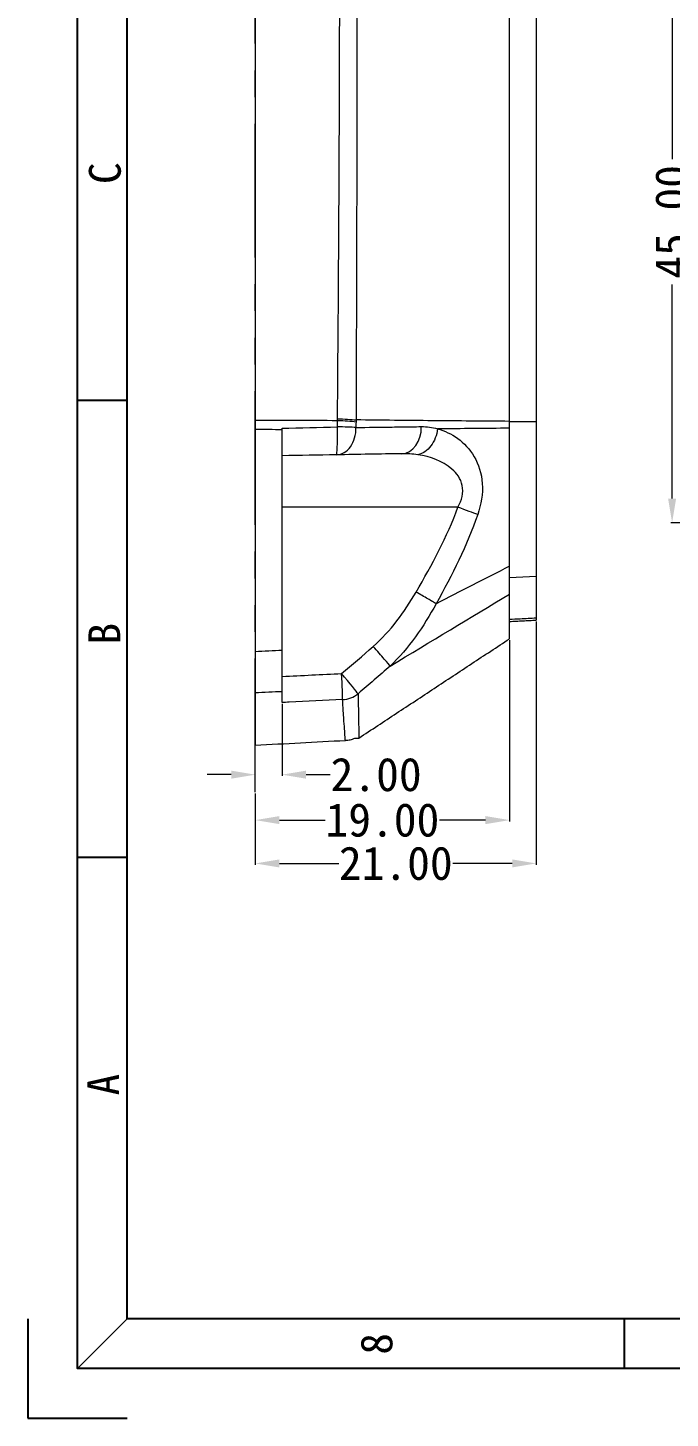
# Model space of a CAD drawing. Extents: x -40 to 272, y -118 to 614.
# Drawn here: x -39.8 to 8.2, y 161.1 to 265.1 of the extents above; entities that cross this region are included whole.
import ezdxf
from ezdxf.enums import TextEntityAlignment as Align

# ---------------------------------------------------------------- set-up
doc = ezdxf.new("R2010")
doc.units = 0
doc.header["$MEASUREMENT"] = 0
doc.linetypes.add('PHANTOM', pattern=[2.5, 1.25, -0.25, 0.25, -0.25, 0.25, -0.25])
for name, color, linetype in [('20', 7, 'Continuous'), ('30', 7, 'Continuous'), ('50', 7, 'Continuous')]:
    doc.layers.add(name, color=color, linetype=linetype)
doc.layers.add('moldbase', color=7, linetype='Continuous', lineweight=20)
doc.styles.add('宋体', font='SimSun.ttf', dxfattribs={"width": 0.7})
doc.dimstyles.new('3', dxfattribs={"dimtxt": 2.5, "dimasz": 1.8, "dimexe": 0.1, "dimexo": 0.1, "dimgap": 0.1, "dimtad": 0, "dimzin": 0, "dimdsep": 46, "dimtxsty": 'Standard', "dimcen": 0, "dimclrd": 4, "dimclre": 4, "dimclrt": 3, "dimadec": 1, "dimazin": 0, "dimtfac": 1, "dimtofl": 0, "dimtmove": 0, "dimatfit": 3, "dimfxl": 0.18, "dimtolj": 1, "dimtzin": 0, "dimlwd": 9, "dimlwe": 9, "dimarcsym": 0})

# ---------------------------------------------------------------- blocks, each defined once
blk = doc.blocks.new('*D96')
at = {"color": 4, "linetype": 'Continuous', "lineweight": 9}
for p, q in [((12.61, 273.07), (8.27, 273.07)), ((8.37, 271.27), (8.37, 255.26)), ((8.37, 229.87), (8.37, 245.89)), ((19.17, 228.07), (8.27, 228.07))]:
    blk.add_line(p, q, dxfattribs=at)
for points in [[(8.07, 271.27), (8.67, 271.27), (8.37, 273.07)], [(8.07, 229.87), (8.67, 229.87), (8.37, 228.07)]]:
    blk.add_solid(points, dxfattribs=at)
at = {"layer": 'Defpoints', "color": 0, "linetype": 'Continuous', "lineweight": 9}
for p in [(12.71, 273.07), (8.37, 228.07), (19.27, 228.07)]:
    blk.add_point(p, dxfattribs=at)
at = {"color": 3, "linetype": 'Continuous', "lineweight": 9, "insert": (8.37, 250.57), "char_height": 2.5, "attachment_point": 5, "rotation": 90}
blk.add_mtext('\\A1;45.00', dxfattribs=at)
blk = doc.blocks.new('*D138')
at = {"color": 4, "linetype": 'Continuous', "lineweight": 9}
for p, q in [((-20.78, 214.51), (-20.78, 209.12)), ((-24.58, 209.22), (-26.38, 209.22)), ((-22.78, 208.01), (-22.78, 209.32)), ((-18.98, 209.22), (-17.18, 209.22))]:
    blk.add_line(p, q, dxfattribs=at)
for points in [[(-24.58, 209.52), (-24.58, 208.92), (-22.78, 209.22)], [(-18.98, 209.52), (-18.98, 208.92), (-20.78, 209.22)]]:
    blk.add_solid(points, dxfattribs=at)
at = {"layer": 'Defpoints', "color": 0, "linetype": 'Continuous', "lineweight": 9}
for p in [(-20.78, 214.61), (-20.78, 209.22), (-22.78, 207.91)]:
    blk.add_point(p, dxfattribs=at)
at = {"color": 3, "linetype": 'Continuous', "lineweight": 9, "insert": (-13.75, 209.22), "char_height": 2.5, "attachment_point": 5}
blk.add_mtext('\\A1;2.00', dxfattribs=at)
blk = doc.blocks.new('*D139')
at = {"color": 4, "linetype": 'Continuous', "lineweight": 9}
for p, q in [((-3.78, 219.29), (-3.78, 205.72)), ((-22.78, 207.81), (-22.78, 205.72)), ((-20.98, 205.82), (-17.55, 205.82)), ((-5.58, 205.82), (-9.02, 205.82))]:
    blk.add_line(p, q, dxfattribs=at)
for points in [[(-20.98, 206.12), (-20.98, 205.52), (-22.78, 205.82)], [(-5.58, 206.12), (-5.58, 205.52), (-3.78, 205.82)]]:
    blk.add_solid(points, dxfattribs=at)
at = {"layer": 'Defpoints', "color": 0, "linetype": 'Continuous', "lineweight": 9}
for p in [(-3.78, 219.39), (-22.78, 207.91), (-3.78, 205.82)]:
    blk.add_point(p, dxfattribs=at)
at = {"color": 3, "linetype": 'Continuous', "lineweight": 9, "insert": (-13.28, 205.82), "char_height": 2.5, "attachment_point": 5}
blk.add_mtext('\\A1;19.00', dxfattribs=at)
blk = doc.blocks.new('*D140')
at = {"color": 4, "linetype": 'Continuous', "lineweight": 9}
for p, q in [((-1.78, 220.68), (-1.78, 202.48)), ((-22.78, 207.81), (-22.78, 202.48)), ((-20.98, 202.58), (-16.55, 202.58)), ((-3.58, 202.58), (-8.02, 202.58))]:
    blk.add_line(p, q, dxfattribs=at)
for points in [[(-20.98, 202.88), (-20.98, 202.28), (-22.78, 202.58)], [(-3.58, 202.88), (-3.58, 202.28), (-1.78, 202.58)]]:
    blk.add_solid(points, dxfattribs=at)
at = {"layer": 'Defpoints', "color": 0, "linetype": 'Continuous', "lineweight": 9}
for p in [(-1.78, 220.78), (-22.78, 207.91), (-1.78, 202.58)]:
    blk.add_point(p, dxfattribs=at)
at = {"color": 3, "linetype": 'Continuous', "lineweight": 9, "insert": (-12.28, 202.58), "char_height": 2.5, "attachment_point": 5}
blk.add_mtext('\\A1;21.00', dxfattribs=at)
blk = doc.blocks.new('7')
for p, q in [((2010.95, 338.69), (2015.95, 338.69)), ((2010.95, 292.69), (2015.95, 292.69)), ((2065.95, 246.19), (2065.95, 241.19))]:
    blk.add_line(p, q)
at = {"color": 8}
for p, q in [((2005.95, 246.19), (2005.95, 236.19)), ((2005.95, 236.19), (2015.95, 236.19))]:
    blk.add_line(p, q, dxfattribs=at)
for points in [[(2420.95, 241.19), (2010.95, 241.19), (2010.95, 528.19), (2420.95, 528.19)], [(2415.95, 246.19), (2015.95, 246.19), (2015.95, 523.19), (2415.95, 523.19)]]:
    blk.add_lwpolyline(points, close=True)
at = {"layer": 'moldbase'}
blk.add_line((2015.95, 246.19), (2010.95, 241.19), dxfattribs=at)
at = {"style": '宋体'}
for s, p in [('C', (2013.7, 361.55)), ('B', (2013.65, 315.18)), ('A', (2013.54, 269.78)), ('8', (2041.05, 243.68))]:
    blk.add_text(s, height=3.2, rotation=90, dxfattribs=at).set_placement(p, align=Align.MIDDLE)

msp = doc.modelspace()

# ---------------------------------------------------------------- linework, layer by layer
at = {"layer": '20', "color": 7, "linetype": 'Continuous', "lineweight": 9}
for p, q in [((-22.782, 310.429), (-22.782, 235.719)), ((-1.782, 310.5), (-1.782, 235.648)), ((-15.254, 235.756), (-15.254, 235.754)), ((-3.782, 235.648), (-1.782, 235.648)), ((-1.782, 235.648), (-1.782, 224.07)), ((-22.782, 235.058), (-22.782, 218.414)), ((-20.782, 218.518), (-20.782, 235.05)), ((-7.632, 229.224), (-20.782, 229.224)), ((-3.782, 223.971), (-1.782, 224.07)), ((-1.782, 224.07), (-1.782, 220.927)), ((-22.782, 215.361), (-22.782, 211.424)), ((-20.782, 214.612), (-20.782, 215.453)), ((-15.041, 211.959), (-15.04, 211.959))]:
    msp.add_line(p, q, dxfattribs=at)
for centre, major_axis, ratio, start_param, end_param in [((-16.752, 235.145), (-0.035, 2), 0.0532216, 3.1415927, 4.7572828), ((-16.752, 235.145), (-0.035, 2), 0.746914, 3.1415927, 4.7210724), ((-16.752, 235.145), (-2, 0.025), 0.046507, 3.8699113, 4.66056), ((-16.745, 235.489), (-1.999, 0.047), 0.1064506, 3.873682, 4.6625288), ((-11.866, 235.23), (-0.035, 2), 0.7467411, 3.1415927, 4.7114511), ((-7.667, 229.224), (1.875, -0.697), 0.0060835, 0.6406921, 1.5544375), ((-16.366, 216.787), (-0.1, 1.998), 0.0174308, 3.3586088, 4.7115206), ((-16.366, 216.787), (-1.281, 1.536), 0.0134008, 3.3177501, 4.7012072), ((-16.366, 216.787), (1.996, 0.133), 0.9765477, 4.6997673, 5.332364)]:
    msp.add_ellipse(centre, major_axis=major_axis, ratio=ratio, start_param=start_param, end_param=end_param, dxfattribs=at)
for points, knots in [([(-16.639, 235.836), (-16.612, 238.928), (-16.588, 242.024), (-16.545, 248.222), (-16.527, 251.324), (-16.483, 260.64), (-16.468, 266.855), (-16.468, 279.293), (-16.483, 285.508), (-16.527, 294.823), (-16.545, 297.926), (-16.588, 304.124), (-16.612, 307.22), (-16.639, 310.312)], [0, 0, 0, 0, 0.125, 0.125, 0.25, 0.25, 0.5, 0.5, 0.75, 0.75, 0.875, 0.875, 1, 1, 1, 1]), ([(-15.254, 310.391), (-15.248, 308.841), (-15.242, 307.291), (-15.232, 304.188), (-15.227, 302.635), (-15.213, 297.976), (-15.206, 294.867), (-15.188, 285.532), (-15.182, 279.305), (-15.182, 266.843), (-15.188, 260.615), (-15.206, 251.281), (-15.213, 248.171), (-15.227, 243.512), (-15.232, 241.96), (-15.242, 238.857), (-15.248, 237.306), (-15.254, 235.756)], [0, 0, 0, 0, 0.0625, 0.0625, 0.125, 0.125, 0.25, 0.25, 0.5, 0.5, 0.75, 0.75, 0.875, 0.875, 0.9375, 0.9375, 1, 1, 1, 1]), ([(-15.258, 235.188), (-14.36, 235.201), (-13.461, 235.214), (-12.562, 235.226), (-12.076, 235.233), (-11.589, 235.239), (-11.102, 235.245), (-10.859, 235.248), (-10.616, 235.251), (-10.372, 235.254)], [0, 0, 0, 0, 0.5518856, 0.5518856, 0.5518856, 0.8506043, 0.8506043, 0.8506043, 1, 1, 1, 1]), ([(-15.254, 235.761), (-15.254, 235.756), (-15.254, 235.752), (-15.254, 235.747), (-15.254, 235.701), (-15.254, 235.649), (-15.255, 235.596)], [0, 0, 0, 0, 0.0003772, 0.0003772, 0.0003772, 1, 1, 1, 1]), ([(-3.782, 235.65), (-5.695, 235.662), (-7.607, 235.679), (-11.431, 235.715), (-13.343, 235.735), (-15.254, 235.756)], [0, 0, 0, 0, 0.5, 0.5, 1, 1, 1, 1]), ([(-9.164, 235.088), (-9.215, 234.626), (-9.393, 234.167), (-9.921, 233.464), (-10.27, 233.223), (-10.623, 233.148)], [0, 0, 0, 0, 0.5, 0.5, 1, 1, 1, 1]), ([(-9.164, 235.088), (-8.637, 234.948), (-8.121, 234.708), (-7.184, 234.024), (-6.751, 233.569), (-6.092, 232.438), (-5.866, 231.747), (-5.768, 230.238), (-5.897, 229.438), (-6.161, 228.672)], [0, 0, 0, 0, 0.25, 0.25, 0.5, 0.5, 0.75, 0.75, 1, 1, 1, 1]), ([(-3.782, 235.137), (-3.782, 235.219), (-3.782, 235.301), (-3.782, 235.383), (-3.782, 235.465), (-3.782, 235.547), (-3.782, 235.629), (-3.782, 235.636), (-3.782, 235.643), (-3.782, 235.65)], [0, 0, 0, 0, 0.4796815, 0.4796815, 0.4796815, 0.9593631, 0.9593631, 0.9593631, 1, 1, 1, 1]), ([(-3.782, 224.818), (-3.782, 226.065), (-3.782, 227.648), (-3.782, 230.316), (-3.782, 231.238), (-3.782, 233.146), (-3.782, 234.141), (-3.782, 235.137)], [0, 0, 0, 0, 0.5, 0.5, 0.75, 0.75, 1, 1, 1, 1]), ([(-7.632, 229.224), (-7.351, 229.731), (-7.206, 230.323), (-7.418, 231.364), (-7.727, 231.77), (-8.804, 232.704), (-9.72, 233.007), (-10.623, 233.148)], [0, 0, 0, 0, 0.25, 0.25, 0.5, 0.5, 1, 1, 1, 1]), ([(-9.273, 222.002), (-9.345, 222.045), (-9.435, 222.099), (-9.644, 222.224), (-9.763, 222.294), (-10.024, 222.448), (-10.164, 222.531), (-10.457, 222.703), (-10.609, 222.792), (-10.762, 222.881)], [0, 0, 0, 0, 0.25, 0.25, 0.5, 0.5, 0.75, 0.75, 1, 1, 1, 1]), ([(-9.273, 222.002), (-9.732, 221.147), (-10.242, 220.319), (-11.383, 218.748), (-12.007, 217.998), (-12.707, 217.339)], [0, 0, 0, 0, 0.5, 0.5, 1, 1, 1, 1]), ([(-1.782, 220.927), (-1.982, 220.917), (-2.182, 220.906), (-2.382, 220.896), (-2.582, 220.885), (-2.782, 220.875), (-2.982, 220.864), (-3.249, 220.85), (-3.515, 220.836), (-3.782, 220.822)], [0, 0, 0, 0, 0.3000024, 0.3000024, 0.3000024, 0.6000049, 0.6000049, 0.6000049, 1, 1, 1, 1]), ([(-12.703, 217.342), (-12.757, 217.413), (-12.916, 217.601), (-13.372, 218.13), (-13.668, 218.47), (-13.969, 218.81)], [0, 0, 0, 0, 0.5, 0.5, 1, 1, 1, 1]), ([(-16.261, 214.837), (-17.592, 214.77), (-18.924, 214.704), (-20.255, 214.638), (-20.431, 214.629), (-20.606, 214.62), (-20.782, 214.612)], [0, 0, 0, 0, 0.8835251, 0.8835251, 0.8835251, 1, 1, 1, 1]), ([(-16.049, 211.783), (-16.062, 211.965), (-16.088, 212.311), (-16.142, 213.075), (-16.162, 213.371), (-16.208, 214.043), (-16.234, 214.42), (-16.261, 214.837)], [0, 0, 0, 0, 0.5, 0.5, 0.75, 0.75, 1, 1, 1, 1]), ([(-15.101, 215.278), (-15.09, 214.734), (-15.081, 214.256), (-15.07, 213.639), (-15.066, 213.449), (-15.06, 213.105), (-15.057, 212.95), (-15.046, 212.258), (-15.041, 211.973), (-15.041, 211.959)], [0, 0, 0, 0, 0.25, 0.25, 0.375, 0.375, 0.5, 0.5, 1, 1, 1, 1])]:
    msp.add_open_spline(points, degree=3, knots=knots, dxfattribs=at)
for points, degree in [([(-3.782, 235.65), (-3.782, 260.599), (-3.782, 285.549), (-3.782, 310.498)], 3), ([(-16.641, 235.699), (-18.688, 235.706), (-20.735, 235.712), (-22.782, 235.719)], 3), ([(-22.782, 235.719), (-22.782, 235.5), (-22.782, 235.279), (-22.782, 235.058)], 3), ([(-20.782, 235.134), (-19.404, 235.168), (-18.025, 235.202), (-16.647, 235.236)], 3), ([(-20.782, 235.05), (-20.782, 235.078), (-20.782, 235.106), (-20.782, 235.134)], 3), ([(-16.647, 235.236), (-16.645, 235.391), (-16.643, 235.545), (-16.641, 235.699)], 3), ([(-16.641, 235.699), (-16.64, 235.745), (-16.639, 235.79), (-16.639, 235.836)], 3), ([(-16.639, 235.836), (-16.118, 235.829), (-15.609, 235.801), (-15.254, 235.756)], 3), ([(-15.255, 235.596), (-15.256, 235.46), (-15.258, 235.324), (-15.258, 235.188)], 3), ([(-15.254, 235.756), (-15.254, 235.756), (-15.254, 235.756), (-15.254, 235.756)], 3), ([(-10.372, 235.254), (-9.966, 235.259), (-9.563, 235.204), (-9.164, 235.088)], 3), ([(-3.782, 235.137), (-5.563, 235.118), (-7.357, 235.102), (-9.163, 235.088)], 3), ([(-22.782, 235.058), (-22.115, 235.055), (-21.449, 235.052), (-20.782, 235.05)], 3), ([(-16.717, 233.145), (-18.072, 233.121), (-19.427, 233.098), (-20.782, 233.074)], 3), ([(-11.831, 233.23), (-13.46, 233.202), (-15.088, 233.173), (-16.717, 233.145)], 3), ([(-10.623, 233.148), (-11.024, 233.211), (-11.427, 233.237), (-11.831, 233.23)], 3), ([(-10.762, 222.881), (-9.568, 224.921), (-8.458, 227.002), (-7.632, 229.224)], 3), ([(-6.161, 228.672), (-6.964, 226.348), (-8.068, 224.144), (-9.27, 222.005)], 3), ([(-3.784, 224.811), (-5.656, 223.845), (-7.483, 222.911), (-9.272, 222.002)], 3), ([(-3.782, 222.725), (-3.782, 223.198), (-3.782, 223.916), (-3.782, 224.818)], 3), ([(-13.969, 218.81), (-12.667, 219.96), (-11.637, 221.382), (-10.762, 222.881)], 3), ([(-12.705, 217.34), (-9.668, 219.178), (-6.694, 220.975), (-3.782, 222.725)], 3), ([(-3.782, 219.388), (-3.782, 219.392), (-3.782, 220.508), (-3.782, 222.725)], 3), ([(-3.782, 220.678), (-1.782, 220.783)], 1), ([(-1.782, 220.927), (-1.782, 220.83), (-1.782, 220.778), (-1.782, 220.785)], 3), ([(-20.782, 218.518), (-21.449, 218.483), (-22.115, 218.448), (-22.782, 218.414)], 3), ([(-20.782, 215.453), (-20.782, 215.905), (-20.782, 216.992), (-20.782, 218.518)], 3), ([(-16.331, 216.787), (-15.535, 217.451), (-14.746, 218.125), (-13.969, 218.81)], 3), ([(-15.04, 211.959), (-3.781, 219.39)], 1), ([(-22.782, 218.414), (-22.782, 216.895), (-22.782, 215.812), (-22.782, 215.361)], 3), ([(-20.782, 216.565), (-19.298, 216.639), (-17.815, 216.713), (-16.331, 216.787)], 3), ([(-12.703, 217.342), (-13.492, 216.643), (-14.292, 215.956), (-15.101, 215.278)], 3), ([(-22.782, 215.361), (-22.115, 215.392), (-21.449, 215.423), (-20.782, 215.453)], 3), ([(-22.782, 211.424), (-20.538, 211.544), (-18.293, 211.663), (-16.049, 211.783)], 3), ([(-16.049, 211.783), (-15.925, 211.789), (-15.684, 211.825), (-15.453, 211.903), (-15.34, 211.954)], 3), ([(-15.34, 211.954), (-15.109, 211.958), (-15.05, 211.959), (-15.041, 211.959)], 3)]:
    msp.add_open_spline(points, degree=degree, dxfattribs=at)
at = {"layer": '30', "color": 1, "linetype": 'PHANTOM', "lineweight": 9, "ltscale": 8}
msp.add_line((-22.782, 207.906), (-22.782, 338.242), dxfattribs=at)

# ---------------------------------------------------------------- block references
at = {"layer": '50', "color": 7, "linetype": 'Continuous', "lineweight": 9, "xscale": 0.7428978030252438, "yscale": 0.7428978030253575, "zscale": 0.7428978030250774}
msp.add_blockref('7', (-1529.999, -14.387), dxfattribs=at)

# ---------------------------------------------------------------- dimensions: what is measured, and where the dimension line sits
at = {"linetype": 'Continuous', "lineweight": 9}
dim = msp.add_linear_dim(base=(8.368, 228.074), p1=(12.709, 273.074), p2=(19.272, 228.074), angle=90, dimstyle='3', dxfattribs=at)
dim.commit()
dim.dimension.update_dxf_attribs({"geometry": '*D96', "text_midpoint": (8.368, 250.574)})
for base, p2, picture, middle in [((-1.782, 202.579), (-1.782, 220.785), '*D140', (-12.282, 202.579)), ((-3.782, 205.819), (-3.782, 219.388), '*D139', (-13.282, 205.819)), ((-20.782, 209.22), (-20.782, 214.612), '*D138', (-13.749, 209.22))]:
    dim = msp.add_linear_dim(base=base, p1=(-22.782, 207.906), p2=p2, dimstyle='3', dxfattribs=at)
    dim.commit()
    dim.dimension.update_dxf_attribs({"geometry": picture, "text_midpoint": middle})

doc.saveas('drawing.dxf')
